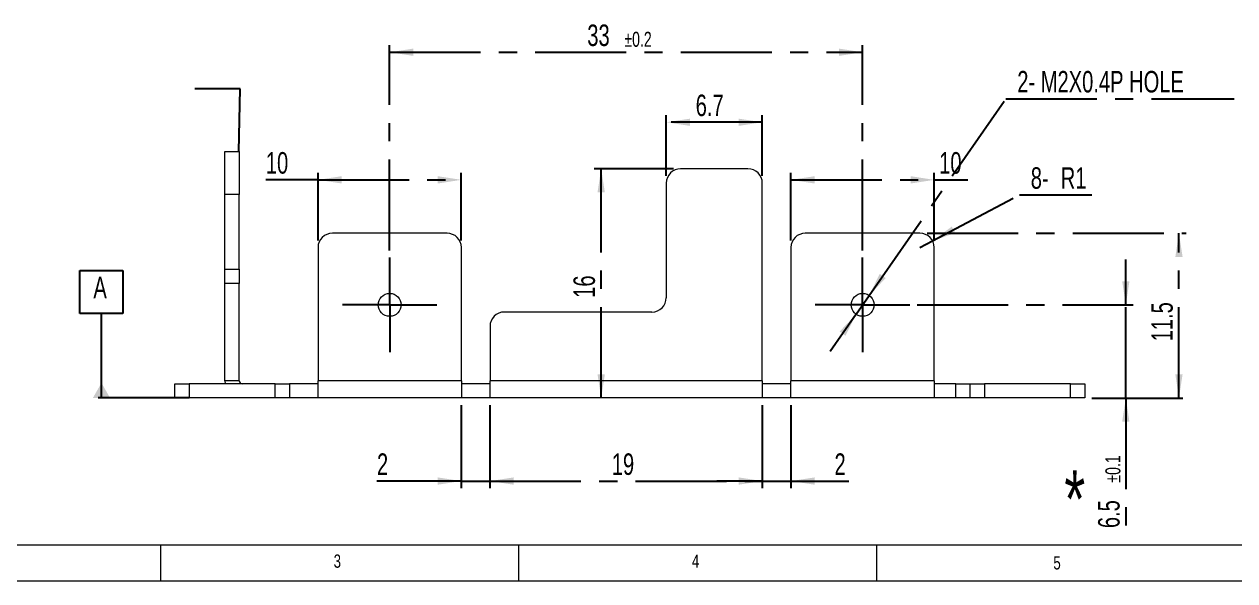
# Model space of a CAD drawing. Header units: millimetres. Extents: x 5 to 415, y 5 to 292.
# Drawn here: x 91 to 259.9, y 5 to 82.7 of the extents above; entities that cross this region are included whole.
import ezdxf

# ---------------------------------------------------------------- set-up
doc = ezdxf.new("R2010")
doc.units = ezdxf.units.MM
doc.linetypes.add('CENTERX2', pattern=[20.32, 12.7, -2.54, 2.54, -2.54])
doc.layers.add('CENTER_LINE', color=7, linetype='CENTERX2')
doc.styles.add('SLDTEXTSTYLE0', font='TXT', dxfattribs={"width": 0.7})
doc.styles.add('SLDTEXTSTYLE4', font='TXT', dxfattribs={"width": 0.75})
doc.dimstyles.new('SLDDIMSTYLE1', dxfattribs={"dimtxt": 3, "dimasz": 3.302, "dimexe": 0, "dimexo": 0.0625, "dimgap": 0.75, "dimtad": 1, "dimdec": 1, "dimlfac": 0.5, "dimrnd": 1e-09, "dimzin": 12, "dimdsep": 46, "dimtxsty": 'SLDTEXTSTYLE0', "dimsah": 1, "dimcen": 0.09, "dimadec": 0, "dimazin": 3, "dimtol": 1, "dimtp": 0.1, "dimtm": 0.1, "dimtfac": 1, "dimtdec": 1, "dimtmove": 0, "dimatfit": 0, "dimfxl": 1, "dimfrac": 2, "dimtolj": 1, "dimarcsym": 0})
doc.dimstyles.new('SLDDIMSTYLE2', dxfattribs={"dimtxt": 3, "dimasz": 3.302, "dimexe": 0, "dimexo": 0.0625, "dimgap": 0.75, "dimtad": 1, "dimlfac": 0.5, "dimrnd": 1e-09, "dimzin": 12, "dimdsep": 46, "dimtxsty": 'SLDTEXTSTYLE0', "dimsah": 1, "dimcen": 0.09, "dimadec": 0, "dimazin": 3, "dimtfac": 1, "dimtofl": 0, "dimtmove": 0, "dimatfit": 3, "dimfxl": 1, "dimfrac": 2, "dimtolj": 1, "dimtzin": 12, "dimarcsym": 0})
doc.dimstyles.new('SLDDIMSTYLE3', dxfattribs={"dimtxt": 3, "dimasz": 3.302, "dimexe": 0, "dimexo": 0.0625, "dimgap": 0.75, "dimtad": 1, "dimlfac": 0.5, "dimrnd": 1e-09, "dimzin": 12, "dimdsep": 46, "dimtxsty": 'SLDTEXTSTYLE0', "dimsah": 1, "dimcen": 0.09, "dimadec": 0, "dimazin": 3, "dimtol": 1, "dimtp": 0.2, "dimtm": 0.2, "dimtfac": 1, "dimtofl": 0, "dimtmove": 0, "dimatfit": 3, "dimfxl": 1, "dimfrac": 2, "dimtolj": 1, "dimarcsym": 0})
doc.dimstyles.new('SLDDIMSTYLE4', dxfattribs={"dimtxt": 3, "dimasz": 3.302, "dimexe": 0, "dimexo": 0.0625, "dimgap": 0.75, "dimtad": 1, "dimlfac": 0.5, "dimrnd": 1e-09, "dimzin": 12, "dimdsep": 46, "dimtxsty": 'SLDTEXTSTYLE0', "dimsah": 1, "dimcen": 0.09, "dimadec": 0, "dimazin": 3, "dimtfac": 1, "dimtmove": 0, "dimatfit": 0, "dimfxl": 1, "dimfrac": 2, "dimtolj": 1, "dimtzin": 12, "dimarcsym": 0})
doc.dimstyles.new('SLDDIMSTYLE5', dxfattribs={"dimtxt": 3, "dimasz": 3.302, "dimexe": 0, "dimexo": 0.0625, "dimgap": 0.75, "dimtad": 0, "dimtih": 1, "dimtoh": 1, "dimlfac": 0.5, "dimrnd": 1e-09, "dimzin": 12, "dimdsep": 46, "dimtxsty": 'SLDTEXTSTYLE0', "dimsah": 1, "dimcen": 0, "dimadec": 0, "dimazin": 3, "dimtfac": 1, "dimtofl": 0, "dimtmove": 0, "dimatfit": 3, "dimfxl": 1, "dimfrac": 2, "dimtolj": 1, "dimtzin": 12, "dimarcsym": 0})
doc.dimstyles.new('SLDDIMSTYLE6', dxfattribs={"dimtxt": 3, "dimasz": 3.302, "dimexe": 0, "dimexo": 0.0625, "dimgap": 0.75, "dimtad": 0, "dimtih": 1, "dimtoh": 1, "dimlfac": 0.5, "dimrnd": 1e-09, "dimzin": 12, "dimdsep": 46, "dimtxsty": 'SLDTEXTSTYLE0', "dimsah": 1, "dimcen": 0, "dimadec": 0, "dimazin": 3, "dimtol": 1, "dimtp": 0.08, "dimtfac": 1, "dimtmove": 0, "dimatfit": 3, "dimfxl": 1, "dimfrac": 2, "dimtolj": 1, "dimtzin": 12, "dimarcsym": 0})
doc.dimstyles.new('SLDDIMSTYLE8', dxfattribs={"dimtxt": 0.18, "dimasz": 3.302, "dimexe": 0, "dimexo": 0.0625, "dimgap": 0, "dimtad": 0, "dimtih": 1, "dimtoh": 1, "dimdec": 0, "dimrnd": 1e-09, "dimzin": 0, "dimdsep": 46, "dimtxsty": 'Standard', "dimblk1": 'NONE', "dimblk2": 'NONE', "dimsah": 1, "dimcen": 0.09, "dimadec": 0, "dimazin": 0, "dimtfac": 3.302, "dimtdec": 0, "dimtofl": 0, "dimtmove": 0, "dimatfit": 3, "dimldrblk": 'NONE', "dimfxl": 1, "dimfrac": 2, "dimtolj": 1, "dimtzin": 0, "dimarcsym": 0})

# ---------------------------------------------------------------- blocks, each defined once
blk = doc.blocks.new('_D')
at = {"layer": 'CENTER_LINE'}
for p, q in [((244.73, 43.51), (244.73, 49.86)), ((215.59, 43.51), (245.73, 43.51)), ((244.73, 30.51), (244.73, 43.51)), ((239.99, 30.51), (245.73, 30.51)), ((244.73, 30.51), (244.73, 12.35))]:
    blk.add_line(p, q, dxfattribs=at)
for points in [[(244.73, 43.51), (245.23, 46.81), (244.22, 46.81)], [(244.73, 30.51), (244.22, 27.21), (245.23, 27.21)]]:
    blk.add_solid(points, dxfattribs=at)
at = {"layer": 'CENTER_LINE', "attachment_point": 1, "rotation": 90, "style": 'SLDTEXTSTYLE0'}
for s, insert, char_height in [('±0.1', (241.87, 18.7), 2.1), ('6.5', (240.86, 12.35), 3)]:
    blk.add_mtext(s, dxfattribs=dict(at, insert=insert, char_height=char_height))
blk = doc.blocks.new('_D_1')
at = {"layer": 'CENTER_LINE'}
for p, q in [((216.99, 53.51), (253.14, 53.51)), ((252.14, 30.51), (252.14, 53.51)), ((239.99, 30.51), (253.14, 30.51))]:
    blk.add_line(p, q, dxfattribs=at)
for points in [[(252.14, 53.51), (251.64, 50.21), (252.65, 50.21)], [(252.14, 30.51), (252.65, 33.81), (251.64, 33.81)]]:
    blk.add_solid(points, dxfattribs=at)
at = {"layer": 'CENTER_LINE', "insert": (248.28, 38.42), "char_height": 3, "attachment_point": 1, "rotation": 90, "style": 'SLDTEXTSTYLE0'}
blk.add_mtext('11.5', dxfattribs=at)
blk = doc.blocks.new('_D_2')
at = {"layer": 'CENTER_LINE'}
for p, q in [((181.59, 62.51), (170.51, 62.51)), ((171.51, 30.51), (171.51, 62.51))]:
    blk.add_line(p, q, dxfattribs=at)
for points in [[(171.51, 62.51), (171, 59.21), (172.02, 59.21)], [(171.51, 30.51), (172.02, 33.81), (171, 33.81)]]:
    blk.add_solid(points, dxfattribs=at)
at = {"layer": 'CENTER_LINE', "insert": (167.64, 44.5), "char_height": 3, "attachment_point": 1, "rotation": 90, "style": 'SLDTEXTSTYLE0'}
blk.add_mtext('16', dxfattribs=at)
blk = doc.blocks.new('_D_3')
at = {"layer": 'CENTER_LINE'}
for p, q in [((141.99, 51.11), (141.99, 79.77)), ((207.99, 51.11), (207.99, 79.77)), ((141.99, 78.77), (207.99, 78.77))]:
    blk.add_line(p, q, dxfattribs=at)
for points in [[(141.99, 78.77), (145.3, 78.26), (145.3, 79.28)], [(207.99, 78.77), (204.69, 79.28), (204.69, 78.26)]]:
    blk.add_solid(points, dxfattribs=at)
at = {"layer": 'CENTER_LINE', "attachment_point": 1, "style": 'SLDTEXTSTYLE0'}
for s, insert, char_height in [('33', (169.57, 82.64), 3), ('±0.2', (174.75, 81.63), 2.1)]:
    blk.add_mtext(s, dxfattribs=dict(at, insert=insert, char_height=char_height))
blk = doc.blocks.new('_D_4')
at = {"layer": 'CENTER_LINE'}
for p, q in [((197.99, 52.51), (197.99, 61.96)), ((197.99, 60.96), (217.99, 60.96)), ((217.99, 52.51), (217.99, 61.96)), ((217.99, 60.96), (222.7, 60.96))]:
    blk.add_line(p, q, dxfattribs=at)
for points in [[(197.99, 60.96), (201.3, 60.45), (201.3, 61.47)], [(217.99, 60.96), (214.69, 61.47), (214.69, 60.45)]]:
    blk.add_solid(points, dxfattribs=at)
at = {"layer": 'CENTER_LINE', "insert": (218.68, 64.83), "char_height": 3, "attachment_point": 1, "style": 'SLDTEXTSTYLE0'}
blk.add_mtext('10', dxfattribs=at)
blk = doc.blocks.new('_D_5')
at = {"layer": 'CENTER_LINE'}
for p, q in [((155.99, 29.51), (155.99, 17.92)), ((193.99, 29.51), (193.99, 17.92)), ((155.99, 18.92), (193.99, 18.92))]:
    blk.add_line(p, q, dxfattribs=at)
for points in [[(155.99, 18.92), (159.3, 18.41), (159.3, 19.43)], [(193.99, 18.92), (190.69, 19.43), (190.69, 18.41)]]:
    blk.add_solid(points, dxfattribs=at)
at = {"layer": 'CENTER_LINE', "insert": (172.99, 22.78), "char_height": 3, "attachment_point": 1, "style": 'SLDTEXTSTYLE0'}
blk.add_mtext('19', dxfattribs=at)
blk = doc.blocks.new('_D_6')
at = {"layer": 'CENTER_LINE'}
for p, q in [((131.99, 60.96), (124.71, 60.96)), ((131.99, 52.51), (131.99, 61.96)), ((131.99, 60.96), (151.99, 60.96)), ((151.99, 52.51), (151.99, 61.96))]:
    blk.add_line(p, q, dxfattribs=at)
for points in [[(131.99, 60.96), (135.3, 60.45), (135.3, 61.47)], [(151.99, 60.96), (148.69, 61.47), (148.69, 60.45)]]:
    blk.add_solid(points, dxfattribs=at)
at = {"layer": 'CENTER_LINE', "insert": (124.71, 64.83), "char_height": 3, "attachment_point": 1, "style": 'SLDTEXTSTYLE0'}
blk.add_mtext('10', dxfattribs=at)
blk = doc.blocks.new('_D_7')
at = {"layer": 'CENTER_LINE'}
for p, q in [((193.99, 29.51), (193.99, 17.92)), ((197.99, 29.51), (197.99, 17.92)), ((193.99, 18.92), (187.64, 18.92)), ((193.99, 18.92), (197.99, 18.92)), ((197.99, 18.92), (206.08, 18.92))]:
    blk.add_line(p, q, dxfattribs=at)
for points in [[(193.99, 18.92), (190.69, 19.43), (190.69, 18.41)], [(197.99, 18.92), (201.3, 18.41), (201.3, 19.43)]]:
    blk.add_solid(points, dxfattribs=at)
at = {"layer": 'CENTER_LINE', "insert": (204.07, 22.78), "char_height": 3, "attachment_point": 1, "style": 'SLDTEXTSTYLE0'}
blk.add_mtext('2', dxfattribs=at)
blk = doc.blocks.new('_D_8')
at = {"layer": 'CENTER_LINE'}
for p, q in [((151.99, 29.51), (151.99, 17.92)), ((155.99, 29.51), (155.99, 17.92)), ((151.99, 18.92), (140.22, 18.92)), ((151.99, 18.92), (155.99, 18.92)), ((155.99, 18.92), (162.34, 18.92))]:
    blk.add_line(p, q, dxfattribs=at)
for points in [[(151.99, 18.92), (148.69, 19.43), (148.69, 18.41)], [(155.99, 18.92), (159.3, 18.41), (159.3, 19.43)]]:
    blk.add_solid(points, dxfattribs=at)
at = {"layer": 'CENTER_LINE', "insert": (140.22, 22.78), "char_height": 3, "attachment_point": 1, "style": 'SLDTEXTSTYLE0'}
blk.add_mtext('2', dxfattribs=at)
blk = doc.blocks.new('_D_9')
at = {"layer": 'CENTER_LINE'}
for p, q in [((217.76, 52.45), (229.87, 58.85)), ((229.87, 58.85), (239.99, 58.85)), ((215.99, 51.51), (217.76, 52.45))]:
    blk.add_line(p, q, dxfattribs=at)
blk.add_solid([(217.76, 52.45), (220.92, 53.54), (220.44, 54.44)], dxfattribs=at)
at = {"layer": 'CENTER_LINE', "char_height": 3, "attachment_point": 1, "style": 'SLDTEXTSTYLE0'}
for s, insert in [('8-', (231.46, 62.72)), ('R1', (235.65, 62.72))]:
    blk.add_mtext(s, dxfattribs=dict(at, insert=insert))
blk = doc.blocks.new('_D_10')
at = {"layer": 'CENTER_LINE'}
for p, q in [((180.59, 61.51), (180.59, 70)), ((193.99, 61.51), (193.99, 70)), ((193.99, 69), (180.59, 69))]:
    blk.add_line(p, q, dxfattribs=at)
for points in [[(180.59, 69), (183.9, 68.49), (183.9, 69.5)], [(193.99, 69), (190.69, 69.5), (190.69, 68.49)]]:
    blk.add_solid(points, dxfattribs=at)
at = {"layer": 'CENTER_LINE', "insert": (184.7, 72.86), "char_height": 3, "attachment_point": 1, "style": 'SLDTEXTSTYLE0'}
blk.add_mtext('6.7', dxfattribs=at)
blk = doc.blocks.new('_D_11')
at = {"layer": 'CENTER_LINE'}
for p, q in [((208.91, 44.83), (227.99, 72.29)), ((227.99, 72.29), (259.87, 72.29)), ((207.08, 42.2), (208.91, 44.83)), ((207.08, 42.2), (203.46, 36.98))]:
    blk.add_line(p, q, dxfattribs=at)
for points in [[(208.91, 44.83), (211.21, 47.25), (210.38, 47.83)], [(207.08, 42.2), (204.78, 39.78), (205.61, 39.2)]]:
    blk.add_solid(points, dxfattribs=at)
at = {"layer": 'CENTER_LINE', "insert": (229.58, 76.16), "char_height": 3, "attachment_point": 1, "style": 'SLDTEXTSTYLE0'}
blk.add_mtext('2- M2X0.4P HOLE', dxfattribs=at)
blk = doc.blocks.new('_None')
blk = doc.blocks.new('SW_CENTERMARKSYMBOL_0')
at = {"layer": 'CENTER_LINE', "color": 0}
for p, q in [((0, 5), (0, 6.6)), ((0, 0), (0, 5)), ((-5, 0), (-6.6, 0)), ((0, 0), (-5, 0)), ((0, 0), (0, -5)), ((0, 0), (5, 0)), ((5, 0), (6.6, 0)), ((0, -5), (0, -6.6))]:
    blk.add_line(p, q, dxfattribs=at)
blk = doc.blocks.new('SW_CENTERMARKSYMBOL_1')
at = {"layer": 'CENTER_LINE', "color": 0}
for p, q in [((0, 5), (0, 6.6)), ((0, 0), (0, 5)), ((-5, 0), (-6.6, 0)), ((0, 0), (-5, 0)), ((0, 0), (0, -5)), ((0, 0), (5, 0)), ((5, 0), (6.6, 0)), ((0, -5), (0, -6.6))]:
    blk.add_line(p, q, dxfattribs=at)
blk = doc.blocks.new('SW_DATUMTAG_0')
at = {"layer": 'CENTER_LINE', "color": 0}
for p, q in [((-1.87, -1.25), (-1.87, 4.75)), ((-1.87, 4.75), (4.13, 4.75)), ((4.13, 4.75), (4.13, -1.25)), ((4.13, -1.25), (-1.87, -1.25)), ((1.13, -13.05), (1.13, -1.25)), ((13.35, -13.05), (-1.07, -13.05))]:
    blk.add_line(p, q, dxfattribs=at)
blk.add_solid([(2.33, -13.05), (-0.07, -13.05), (1.13, -10.95)], dxfattribs=at)
at = {"layer": 'CENTER_LINE', "color": 0, "insert": (0, 3.87), "char_height": 3, "attachment_point": 1, "style": 'SLDTEXTSTYLE0'}
blk.add_mtext('A', dxfattribs=at)

msp = doc.modelspace()

# ---------------------------------------------------------------- linework, layer by layer
at = {"color": 7, "linetype": 'Continuous', "lineweight": 18}
for p, q in [((118.99486, 64.91285), (120.99486, 64.91285)), ((118.99486, 58.91285), (118.99486, 64.91285)), ((120.99486, 64.91285), (120.99486, 58.91285)), ((191.99486, 62.51285), (182.59486, 62.51285)), ((180.59486, 60.51285), (180.59486, 44.51285)), ((193.99486, 32.91285), (193.99486, 60.51285)), ((120.99486, 58.91285), (118.99486, 58.91285)), ((118.99486, 48.51285), (118.99486, 58.91285)), ((120.99486, 48.51285), (120.99486, 58.91285)), ((149.99486, 53.51285), (133.99486, 53.51285)), ((215.99486, 53.51285), (199.99486, 53.51285)), ((131.99486, 51.51285), (131.99486, 32.91285)), ((151.99486, 32.91285), (151.99486, 51.51285)), ((197.99486, 51.51285), (197.99486, 32.91285)), ((217.99486, 32.91285), (217.99486, 51.51285)), ((118.99486, 48.51285), (120.99486, 48.51285)), ((118.99486, 46.51285), (118.99486, 48.51285)), ((120.99486, 48.51285), (120.99486, 46.51285)), ((120.99486, 46.51285), (118.99486, 46.51285)), ((118.99486, 32.91285), (118.99486, 46.51285)), ((120.99486, 32.91285), (120.99486, 46.51285)), ((178.59486, 42.51285), (157.99486, 42.51285)), ((155.99486, 40.51285), (155.99486, 32.91285)), ((111.99486, 30.51285), (111.99486, 32.51285)), ((111.99486, 32.51285), (113.99486, 32.51285)), ((113.99486, 32.51285), (113.99486, 30.51285)), ((125.99486, 32.51285), (113.99486, 32.51285)), ((120.99486, 32.91285), (118.99486, 32.91285)), ((118.99486, 32.91285), (119.02842, 32.51285)), ((125.99486, 30.51285), (125.99486, 32.51285)), ((125.99486, 32.51285), (127.99486, 32.51285)), ((127.99486, 32.51285), (127.99486, 30.51285)), ((131.99486, 32.51285), (127.99486, 32.51285)), ((151.99486, 32.91285), (131.99486, 32.91285)), ((131.99486, 30.51285), (131.99486, 32.91285)), ((151.99486, 32.91285), (151.99486, 30.51285)), ((155.99486, 32.51285), (151.99486, 32.51285)), ((193.99486, 32.91285), (155.99486, 32.91285)), ((155.99486, 30.51285), (155.99486, 32.91285)), ((193.99486, 32.91285), (193.99486, 30.51285)), ((197.99486, 32.51285), (193.99486, 32.51285)), ((217.99486, 32.91285), (197.99486, 32.91285)), ((197.99486, 30.51285), (197.99486, 32.91285)), ((217.99486, 32.91285), (217.99486, 30.51285)), ((220.99486, 32.51285), (217.99486, 32.51285)), ((220.99486, 30.51285), (220.99486, 32.51285)), ((220.99486, 32.51285), (222.99486, 32.51285)), ((222.99486, 30.51285), (222.99486, 32.51285)), ((222.99486, 32.51285), (224.99486, 32.51285)), ((224.99486, 32.51285), (224.99486, 30.51285)), ((236.99486, 32.51285), (224.99486, 32.51285)), ((236.99486, 30.51285), (236.99486, 32.51285)), ((236.99486, 32.51285), (238.99486, 32.51285)), ((238.99486, 32.51285), (238.99486, 30.51285)), ((113.99486, 30.51285), (111.99486, 30.51285)), ((125.99486, 30.51285), (113.99486, 30.51285)), ((127.99486, 30.51285), (125.99486, 30.51285)), ((131.99486, 30.51285), (127.99486, 30.51285)), ((151.99486, 30.51285), (131.99486, 30.51285)), ((155.99486, 30.51285), (151.99486, 30.51285)), ((193.99486, 30.51285), (155.99486, 30.51285)), ((197.99486, 30.51285), (193.99486, 30.51285)), ((217.99486, 30.51285), (197.99486, 30.51285)), ((220.99486, 30.51285), (217.99486, 30.51285)), ((222.99486, 30.51285), (220.99486, 30.51285)), ((224.99486, 30.51285), (222.99486, 30.51285)), ((236.99486, 30.51285), (224.99486, 30.51285)), ((238.99486, 30.51285), (236.99486, 30.51285)), ((10, 10), (410.25049, 10)), ((110, 10), (110, 5)), ((160, 5), (160, 10)), ((210, 5), (210, 10)), ((5, 5), (415, 5))]:
    msp.add_line(p, q, dxfattribs=at)
for centre in [(141.99486, 43.51285), (207.99486, 43.51285)]:
    msp.add_circle(centre, 1.6, dxfattribs=at)
for centre, radius, start, end in [((182.59486, 60.51285), 2, 90, 180), ((191.99486, 60.51285), 2, 0, 90), ((133.99486, 51.51285), 2, 90, 180), ((149.99486, 51.51285), 2, 0, 90), ((199.99486, 51.51285), 2, 90, 180), ((215.99486, 51.51285), 2, 0, 90), ((178.59486, 44.51285), 2, 270, 0), ((157.99486, 40.51285), 2, 90, 180), ((121.39486, 32.91285), 0.4, 180, 270)]:
    msp.add_arc(centre, radius, start, end, dxfattribs=at)

# ---------------------------------------------------------------- block references
at = {"layer": 'CENTER_LINE'}
for name, p in [('SW_CENTERMARKSYMBOL_1', (141.99486, 43.51285)), ('SW_CENTERMARKSYMBOL_0', (207.99486, 43.51285)), ('SW_DATUMTAG_0', (100.64406, 43.56564))]:
    msp.add_blockref(name, p, dxfattribs=at)

# ---------------------------------------------------------------- texts
at = {"color": 7, "linetype": 'Continuous', "lineweight": 0, "char_height": 1.85208, "attachment_point": 1, "style": 'SLDTEXTSTYLE4'}
for s, insert in [('3', (134.16667, 8.66802)), ('4', (184.16667, 8.66802)), ('5', (234.61276, 8.434))]:
    msp.add_mtext(s, dxfattribs=dict(at, insert=insert))
at = {"layer": 'CENTER_LINE', "insert": (236.14644, 20.41289), "char_height": 8, "attachment_point": 1, "style": 'SLDTEXTSTYLE0'}
msp.add_mtext('*', dxfattribs=at)

# ---------------------------------------------------------------- dimensions: what is measured, and where the dimension line sits
at = {"layer": 'CENTER_LINE'}
for base, p1, p2, dimstyle, picture, middle in [((207.99486, 78.77177), (141.99486, 50.11285), (207.99486, 50.11285), 'SLDDIMSTYLE3', '_D_3', (174.99486, 78.77177)), ((180.59486, 68.99664), (193.99486, 60.51285), (180.59486, 60.51285), 'SLDDIMSTYLE2', '_D_10', (187.29486, 68.99664)), ((151.99486, 60.95995), (131.99486, 51.51285), (151.99486, 51.51285), 'SLDDIMSTYLE2', '_D_6', (126.71445, 60.95995)), ((217.99486, 60.95995), (197.99486, 51.51285), (217.99486, 51.51285), 'SLDDIMSTYLE2', '_D_4', (220.68677, 60.95995)), ((155.99486, 18.91744), (151.99486, 30.51285), (155.99486, 30.51285), 'SLDDIMSTYLE4', '_D_8', (141.22639, 18.91744)), ((193.99486, 18.91744), (155.99486, 30.51285), (193.99486, 30.51285), 'SLDDIMSTYLE2', '_D_5', (174.99486, 18.91744)), ((197.99486, 18.91744), (193.99486, 30.51285), (197.99486, 30.51285), 'SLDDIMSTYLE4', '_D_7', (205.07746, 18.91744))]:
    dim = msp.add_linear_dim(base=base, p1=p1, p2=p2, dimstyle=dimstyle, dxfattribs=at)
    dim.commit()
    dim.dimension.update_dxf_attribs({"geometry": picture, "text_midpoint": middle, "dimtype": 160})
dim = msp.add_diameter_dim_2p(p1=(208.90795, 44.82672), p2=(207.08176, 42.19898), text='2- M2X0.4P HOLE', dimstyle='SLDDIMSTYLE6', override={"dimpost": '<>'}, dxfattribs=at)
dim.commit()
dim.dimension.update_dxf_attribs({"geometry": '_D_11', "text_midpoint": (244.72508, 74.03761), "dimtype": 163})
for base, p1, p2, dimstyle, picture, middle in [((171.51121, 62.51285), (111.99486, 30.51285), (182.59486, 62.51285), 'SLDDIMSTYLE2', '_D_2', (171.51121, 46.51285)), ((252.14497, 53.51285), (238.99486, 30.51285), (215.99486, 53.51285), 'SLDDIMSTYLE2', '_D_1', (252.14497, 42.01285)), ((244.72508, 43.51285), (238.99486, 30.51285), (214.59486, 43.51285), 'SLDDIMSTYLE1', '_D', (244.72508, 18.35637))]:
    dim = msp.add_linear_dim(base=base, p1=p1, p2=p2, angle=90, dimstyle=dimstyle, dxfattribs=at)
    dim.commit()
    dim.dimension.update_dxf_attribs({"geometry": picture, "text_midpoint": middle, "dimtype": 160})
dim = msp.add_radius_dim(center=(215.99486, 51.51285), mpoint=(217.76275, 52.44803), text='8-<>', dimstyle='SLDDIMSTYLE5', dxfattribs=at)
dim.commit()
dim.dimension.update_dxf_attribs({"geometry": '_D_9', "text_midpoint": (235.72329, 60.60111), "dimtype": 164})

# ---------------------------------------------------------------- leaders
at = {"layer": 'CENTER_LINE', "has_arrowhead": 0}
msp.add_leader([(120.92473, 64.91285), (121.13014, 73.65564), (114.78014, 73.65564)], dimstyle='SLDDIMSTYLE8', dxfattribs=at)

doc.saveas('drawing.dxf')
